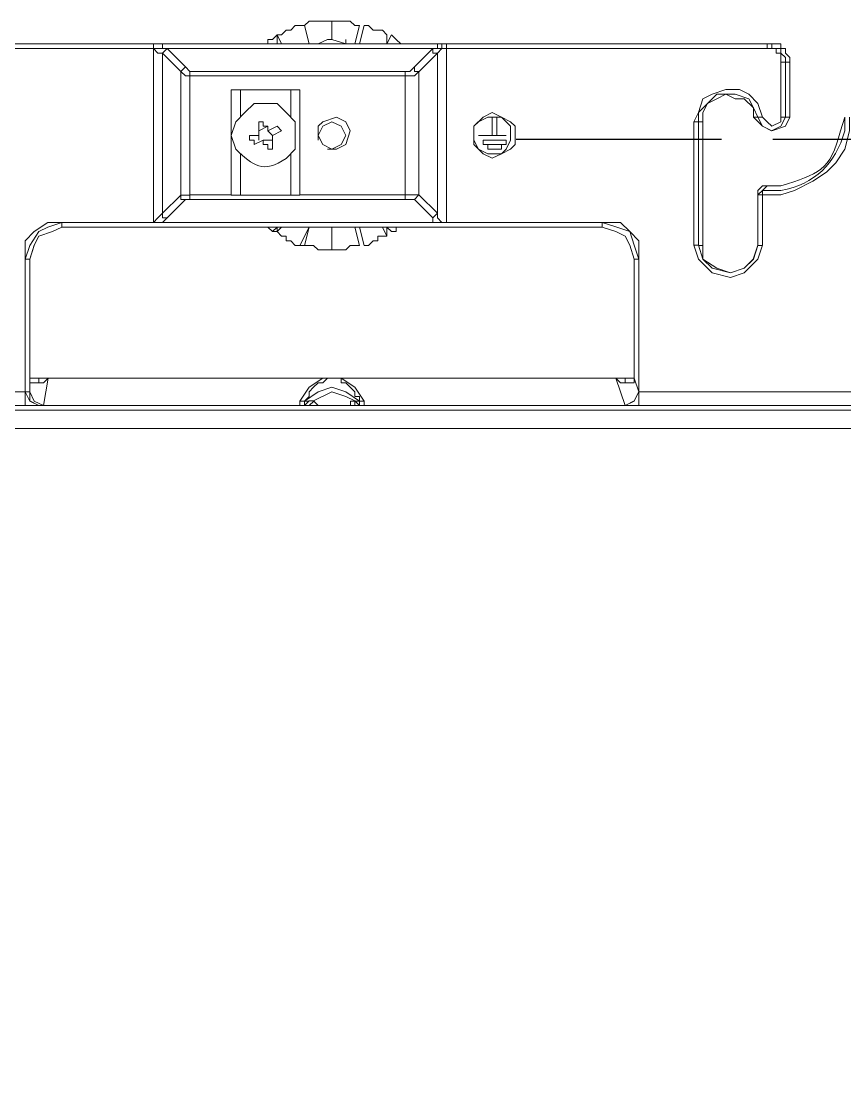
# Model space of a CAD drawing. Header units: millimetres. Extents: x 3165 to 8716, y -1118 to 2802.
# Drawn here: x 3867.5 to 3915.6, y 1659.3 to 1720.8 of the extents above; entities that cross this region are included whole.
import ezdxf

# ---------------------------------------------------------------- set-up
doc = ezdxf.new("R2010")
doc.units = ezdxf.units.MM
doc.linetypes.add('ACAD_ISO02W100', pattern=[15, 12, -3])
doc.linetypes.add('PDF_IMPORT', pattern=[1, 0.8, -0.2])
doc.layers.add('PDF_Geometry', color=7, linetype='Continuous', true_color=0x1f1916)
doc.layers.add('TERRA', color=3, linetype='ACAD_ISO02W100')

msp = doc.modelspace()

# ---------------------------------------------------------------- linework, layer by layer
at = {"layer": 'PDF_Geometry', "color": 0, "lineweight": 15}
for points in [[(3884.311, 1719.492), (3884.044, 1720.564), (3883.507, 1720.564), (3883.241, 1720.296), (3882.972, 1720.296), (3882.704, 1720.027), (3882.437, 1720.027)], [(3884.044, 1720.564), (3884.311, 1719.492), (3884.044, 1720.564), (3884.311, 1720.831), (3885.649, 1720.831), (3885.649, 1719.761), (3885.382, 1719.761), (3884.847, 1719.492)], [(3885.649, 1720.831), (3885.649, 1719.761), (3885.649, 1720.831)], [(3886.988, 1719.492), (3887.255, 1720.564), (3886.988, 1720.564), (3886.72, 1720.831), (3885.649, 1720.831)], [(3887.523, 1720.564), (3887.255, 1719.492), (3887.523, 1720.564), (3887.792, 1720.564), (3888.058, 1720.296), (3888.595, 1720.296), (3888.862, 1720.027), (3888.862, 1719.492)], [(3882.437, 1719.492), (3882.437, 1720.027), (3882.169, 1719.761), (3881.901, 1719.761), (3881.901, 1719.492), (3881.634, 1719.492)], [(3882.437, 1720.027), (3882.704, 1719.492), (3882.437, 1720.027)], [(3889.13, 1720.027), (3888.862, 1719.492), (3889.13, 1720.027)], [(3889.665, 1719.492), (3889.398, 1719.761), (3889.13, 1720.027)], [(3911.08, 1719.494), (3865.838, 1719.494), (3875.209, 1719.494), (3875.209, 1719.226), (3865.838, 1719.226)], [(3875.745, 1719.492), (3891.808, 1719.492)], [(3885.649, 1719.761), (3886.452, 1719.492), (3886.452, 1719.761), (3886.452, 1719.492), (3886.72, 1719.492)], [(3892.074, 1719.494), (3892.343, 1719.494), (3892.074, 1719.494), (3892.343, 1719.494), (3892.074, 1719.494), (3892.343, 1719.494), (3892.074, 1719.494), (3892.343, 1719.494), (3892.074, 1719.494), (3892.343, 1719.494), (3892.074, 1719.494), (3892.343, 1719.494), (3892.074, 1719.494), (3892.343, 1719.494), (3892.074, 1719.494), (3892.343, 1719.494), (3892.074, 1719.494), (3892.343, 1719.494), (3911.082, 1719.494)], [(3892.344, 1719.224), (3892.344, 1719.492), (3892.076, 1719.492), (3892.344, 1719.492), (3892.076, 1719.492), (3892.344, 1719.492)], [(3911.082, 1719.496), (3911.885, 1719.496), (3911.885, 1719.228), (3912.153, 1719.228), (3912.153, 1718.961), (3912.421, 1718.693), (3912.421, 1718.425), (3912.153, 1718.425), (3912.153, 1718.693), (3911.885, 1718.961), (3911.885, 1719.228), (3911.35, 1719.228), (3911.35, 1719.496), (3911.082, 1719.496), (3911.082, 1719.228), (3911.618, 1719.228), (3911.618, 1718.961), (3911.885, 1718.961), (3911.885, 1718.425), (3912.153, 1718.425), (3912.153, 1715.212), (3911.885, 1715.212), (3911.885, 1718.425)], [(3890.469, 1718.156), (3891.541, 1719.226), (3891.808, 1719.226), (3875.745, 1719.226), (3876.013, 1719.226), (3877.085, 1718.156)], [(3876.816, 1717.886), (3875.745, 1718.957), (3876.013, 1719.224)], [(3890.738, 1717.886), (3891.808, 1718.957), (3891.541, 1718.957), (3891.541, 1719.224)], [(3911.082, 1719.228), (3892.343, 1719.228)], [(3879.76, 1710.659), (3877.35, 1710.659), (3877.35, 1717.621), (3877.083, 1717.621), (3876.815, 1717.889), (3877.083, 1717.621), (3877.35, 1717.621), (3877.083, 1717.621), (3876.815, 1717.889), (3877.083, 1717.621), (3877.35, 1717.621), (3877.083, 1717.621), (3876.815, 1717.889), (3877.083, 1717.621), (3877.35, 1717.621), (3877.083, 1717.621), (3876.815, 1717.889), (3877.083, 1717.621), (3877.35, 1717.621), (3877.083, 1717.621), (3876.815, 1717.889), (3877.083, 1717.621), (3877.35, 1717.621), (3877.083, 1717.621), (3876.815, 1717.889), (3877.083, 1717.621), (3877.35, 1717.621), (3877.083, 1717.621), (3876.815, 1717.889), (3877.083, 1717.621), (3877.35, 1717.621), (3889.933, 1717.621), (3889.933, 1717.889), (3890.201, 1717.889), (3890.468, 1718.157), (3890.468, 1717.889), (3890.736, 1717.889)], [(3876.816, 1717.887), (3877.085, 1718.156), (3877.351, 1717.887)], [(3912.421, 1718.424), (3912.421, 1715.211), (3912.153, 1715.211)], [(3876.816, 1717.887), (3877.085, 1717.619), (3877.351, 1717.619)], [(3876.816, 1717.887), (3877.085, 1717.619), (3877.351, 1717.619)], [(3876.816, 1717.887), (3877.085, 1717.619), (3877.351, 1717.619)], [(3877.351, 1710.657), (3876.816, 1710.657), (3876.816, 1717.887)], [(3877.35, 1717.621), (3877.35, 1717.889), (3889.933, 1717.889)], [(3889.933, 1717.621), (3890.468, 1717.621), (3890.736, 1717.889)], [(3889.933, 1717.621), (3890.468, 1717.621), (3890.736, 1717.889)], [(3889.933, 1717.621), (3890.468, 1717.621), (3890.736, 1717.889)], [(3889.933, 1717.621), (3890.468, 1717.621), (3890.736, 1717.889)], [(3889.933, 1717.621), (3890.468, 1717.621), (3890.736, 1717.889)], [(3889.933, 1717.621), (3890.468, 1717.621), (3890.736, 1717.889)], [(3889.933, 1717.621), (3890.468, 1717.621), (3890.736, 1717.889)], [(3889.933, 1717.621), (3890.468, 1717.621), (3890.736, 1717.889)], [(3889.933, 1717.621), (3890.468, 1717.621), (3890.736, 1717.889)], [(3889.933, 1717.621), (3890.468, 1717.621), (3890.736, 1717.889)], [(3889.933, 1717.621), (3890.468, 1717.621), (3890.736, 1717.889)], [(3889.933, 1717.621), (3890.468, 1717.621), (3890.736, 1717.889)], [(3889.933, 1717.621), (3890.468, 1717.621), (3890.736, 1717.889)], [(3889.933, 1717.621), (3890.468, 1717.621), (3890.736, 1717.889)], [(3889.933, 1717.621), (3890.468, 1717.621), (3890.736, 1717.889)], [(3889.933, 1717.621), (3890.468, 1717.621), (3890.736, 1717.889)], [(3889.933, 1717.621), (3890.468, 1717.621), (3890.736, 1717.889), (3890.736, 1710.659)], [(3889.933, 1710.659), (3889.933, 1717.621)], [(3883.241, 1715.21), (3883.241, 1716.816), (3883.776, 1716.816), (3883.776, 1710.657), (3883.241, 1710.657), (3880.295, 1710.657), (3879.76, 1710.657), (3879.76, 1716.816), (3880.295, 1716.816), (3883.241, 1716.816)], [(3880.295, 1716.816), (3880.295, 1715.21)], [(3910.547, 1715.211), (3910.279, 1715.211), (3910.279, 1715.746), (3909.743, 1716.282), (3909.208, 1716.282), (3908.672, 1716.549), (3908.137, 1716.282), (3907.602, 1716.014), (3907.334, 1715.479), (3907.334, 1714.943)], [(3882.972, 1712.8), (3883.507, 1713.335), (3883.507, 1714.138), (3883.507, 1714.941), (3882.972, 1715.478), (3882.437, 1716.013), (3881.098, 1716.013), (3880.563, 1715.478), (3880.028, 1714.941), (3879.76, 1714.138), (3880.028, 1713.335)], [(3885.382, 1713.335), (3885.917, 1713.335), (3886.452, 1713.603), (3886.72, 1714.406), (3886.452, 1714.941), (3885.917, 1715.21), (3885.114, 1714.941), (3884.847, 1714.675), (3884.847, 1713.871)], [(3907.067, 1714.944), (3907.067, 1707.715), (3906.799, 1707.715), (3906.799, 1714.944)], [(3907.067, 1714.943), (3907.334, 1714.943), (3907.334, 1707.714), (3907.067, 1707.714)], [(3910.279, 1715.212), (3910.815, 1714.677), (3911.35, 1714.409), (3912.153, 1714.677), (3912.421, 1715.212)], [(3910.545, 1715.21), (3910.814, 1714.675), (3911.349, 1714.406), (3911.884, 1714.675), (3912.152, 1715.21)], [(3910.815, 1715.212), (3911.082, 1714.944), (3911.35, 1714.677), (3911.885, 1714.944), (3911.885, 1715.212)], [(3910.815, 1710.659), (3911.885, 1710.659), (3912.688, 1710.927), (3913.759, 1711.462), (3914.563, 1711.998), (3915.098, 1712.533), (3915.633, 1713.336), (3915.901, 1714.408), (3915.901, 1715.211)], [(3915.366, 1714.409), (3915.633, 1715.212)], [(3915.631, 1714.406), (3915.631, 1715.21)], [(3881.366, 1714.406), (3881.901, 1714.675)], [(3881.901, 1714.406), (3882.169, 1714.138)], [(3881.366, 1713.871), (3881.366, 1714.138)], [(3882.169, 1713.871), (3881.634, 1713.871)], [(3880.295, 1713.067), (3880.295, 1710.657)], [(3883.241, 1713.067), (3883.241, 1710.657)], [(3877.351, 1710.39), (3877.085, 1710.39), (3876.816, 1710.39), (3876.816, 1710.657), (3875.745, 1709.587), (3875.745, 1709.319), (3876.013, 1709.319)], [(3877.351, 1710.657), (3876.816, 1710.657)], [(3877.351, 1710.657), (3876.816, 1710.657)], [(3877.351, 1710.657), (3876.816, 1710.657)], [(3877.351, 1710.657), (3876.816, 1710.657)], [(3877.351, 1710.657), (3876.816, 1710.657)], [(3877.351, 1710.657), (3876.816, 1710.657)], [(3877.351, 1710.657), (3876.816, 1710.657)], [(3877.351, 1710.657), (3876.816, 1710.657)], [(3877.351, 1710.657), (3876.816, 1710.657)], [(3877.351, 1710.657), (3876.816, 1710.657)], [(3877.351, 1710.657), (3876.816, 1710.657)], [(3877.351, 1710.657), (3876.816, 1710.657)], [(3877.351, 1710.657), (3876.816, 1710.657)], [(3877.351, 1710.657), (3876.816, 1710.657)], [(3877.351, 1710.657), (3876.816, 1710.657)], [(3877.351, 1710.657), (3876.816, 1710.657)], [(3877.351, 1710.657), (3876.816, 1710.657)], [(3877.351, 1710.657), (3876.816, 1710.657)], [(3877.351, 1710.657), (3876.816, 1710.657)], [(3877.351, 1710.657), (3876.816, 1710.657)], [(3889.933, 1710.392), (3877.35, 1710.392), (3877.35, 1710.659)], [(3883.776, 1710.659), (3889.933, 1710.659)], [(3890.738, 1710.657), (3891.808, 1709.587), (3891.541, 1709.319)], [(3906.799, 1707.715), (3907.067, 1706.912), (3907.87, 1706.109), (3908.94, 1705.841), (3909.743, 1706.109), (3910.547, 1706.912), (3910.815, 1707.715), (3910.815, 1710.66)], [(3907.334, 1707.714), (3907.334, 1706.911), (3908.137, 1706.374), (3908.94, 1706.108), (3909.743, 1706.374), (3910.279, 1706.911), (3910.547, 1707.714), (3910.547, 1710.659), (3910.547, 1710.927), (3910.815, 1711.195), (3911.082, 1711.195)], [(3910.814, 1710.927), (3910.545, 1710.659)], [(3910.814, 1707.714), (3910.545, 1707.714), (3910.545, 1710.659), (3910.814, 1710.659)], [(3910.814, 1710.657), (3910.814, 1710.925), (3911.884, 1710.925)], [(3910.815, 1710.928), (3911.082, 1711.196), (3911.885, 1711.196)], [(3877.085, 1710.39), (3876.013, 1709.319), (3875.745, 1709.051), (3891.808, 1709.051), (3891.541, 1709.051), (3891.541, 1709.319), (3890.469, 1710.39)], [(3869.854, 1709.052), (3869.051, 1709.052), (3868.248, 1708.517), (3867.713, 1707.981), (3867.713, 1706.911)], [(3869.854, 1709.052), (3869.051, 1709.052), (3868.248, 1708.517), (3867.713, 1707.981), (3867.713, 1706.911)], [(3869.854, 1709.052), (3869.051, 1709.052), (3868.248, 1708.517), (3867.713, 1707.981), (3867.713, 1706.911)], [(3869.854, 1709.052), (3869.051, 1709.052), (3868.248, 1708.517), (3867.713, 1707.981), (3867.713, 1706.911)], [(3869.854, 1709.052), (3869.051, 1709.052), (3868.248, 1708.517), (3867.713, 1707.981), (3867.713, 1706.911)], [(3869.854, 1709.052), (3869.051, 1709.052), (3868.248, 1708.517), (3867.713, 1707.981), (3867.713, 1706.911)], [(3869.854, 1709.052), (3869.051, 1709.052), (3868.248, 1708.517), (3867.713, 1707.981), (3867.713, 1706.911)], [(3869.854, 1709.052), (3869.051, 1709.052), (3868.248, 1708.517), (3867.713, 1707.981), (3867.713, 1706.911)], [(3869.854, 1709.052), (3869.051, 1709.052), (3868.248, 1708.517), (3867.713, 1707.981), (3867.713, 1706.911)], [(3869.854, 1709.052), (3869.051, 1709.052), (3868.248, 1708.517), (3867.713, 1707.981), (3867.713, 1706.911)], [(3869.854, 1709.052), (3869.051, 1709.052), (3868.248, 1708.517), (3867.713, 1707.981), (3867.713, 1706.911)], [(3869.854, 1709.052), (3869.051, 1709.052), (3868.248, 1708.517), (3867.713, 1707.981), (3867.713, 1706.911)], [(3869.854, 1709.052), (3869.051, 1709.052), (3868.248, 1708.517), (3867.713, 1707.981), (3867.713, 1706.911)], [(3869.854, 1709.052), (3869.051, 1709.052), (3868.248, 1708.517), (3867.713, 1707.981), (3867.713, 1706.911)], [(3869.854, 1709.052), (3869.051, 1709.052), (3868.248, 1708.517), (3867.713, 1707.981), (3867.713, 1706.911)], [(3869.854, 1709.052), (3869.051, 1709.052), (3868.248, 1708.517), (3867.713, 1707.981), (3867.713, 1706.911)], [(3869.854, 1709.052), (3869.051, 1709.052), (3868.248, 1708.517), (3867.713, 1707.981), (3867.713, 1706.911)], [(3869.854, 1709.052), (3869.051, 1708.784), (3868.516, 1708.517), (3867.98, 1707.714), (3867.713, 1706.911)], [(3869.854, 1709.052), (3869.051, 1708.784), (3868.516, 1708.517), (3867.98, 1707.714), (3867.713, 1706.911)], [(3869.854, 1709.052), (3869.051, 1708.784), (3868.516, 1708.517), (3867.98, 1707.714), (3867.713, 1706.911)], [(3869.854, 1709.052), (3869.051, 1708.784), (3868.516, 1708.517), (3867.98, 1707.714), (3867.713, 1706.911)], [(3869.854, 1709.052), (3869.051, 1708.784), (3868.516, 1708.517), (3867.98, 1707.714), (3867.713, 1706.911)], [(3869.854, 1709.052), (3869.051, 1708.784), (3868.516, 1708.517), (3867.98, 1707.714), (3867.713, 1706.911)], [(3869.854, 1709.052), (3869.051, 1708.784), (3868.516, 1708.517), (3867.98, 1707.714), (3867.713, 1706.911)], [(3869.854, 1709.052), (3869.051, 1708.784), (3868.516, 1708.517), (3867.98, 1707.714), (3867.713, 1706.911)], [(3869.854, 1709.052), (3869.051, 1708.784), (3868.516, 1708.517), (3867.98, 1707.714), (3867.713, 1706.911)], [(3869.854, 1709.052), (3869.051, 1708.784), (3868.516, 1708.517), (3867.98, 1707.714), (3867.713, 1706.911)], [(3869.854, 1709.052), (3869.051, 1708.784), (3868.516, 1708.517), (3867.98, 1707.714), (3867.713, 1706.911)], [(3869.854, 1709.052), (3869.051, 1708.784), (3868.516, 1708.517), (3867.98, 1707.714), (3867.713, 1706.911)], [(3869.854, 1709.052), (3869.051, 1708.784), (3868.516, 1708.517), (3867.98, 1707.714), (3867.713, 1706.911)], [(3869.854, 1709.052), (3869.051, 1708.784), (3868.516, 1708.517), (3867.98, 1707.714), (3867.713, 1706.911)], [(3869.854, 1709.052), (3869.051, 1708.784), (3868.516, 1708.517), (3867.98, 1707.714), (3867.713, 1706.911)], [(3869.854, 1709.052), (3869.051, 1708.784), (3868.516, 1708.517), (3867.98, 1707.714), (3867.713, 1706.911)], [(3869.854, 1709.052), (3869.051, 1708.784), (3868.516, 1708.517), (3867.98, 1707.714), (3867.713, 1706.911)], [(3869.854, 1709.052), (3869.051, 1708.784), (3868.516, 1708.517), (3867.98, 1707.714), (3867.713, 1706.911)], [(3869.854, 1709.052), (3869.051, 1708.784), (3868.516, 1708.517), (3867.98, 1707.714), (3867.713, 1706.911)], [(3869.854, 1709.052), (3869.051, 1708.784), (3868.516, 1708.517), (3867.98, 1707.714), (3867.713, 1706.911)], [(3869.854, 1709.052), (3869.051, 1708.784), (3868.516, 1708.517), (3867.98, 1707.714), (3867.713, 1706.911)], [(3869.856, 1708.784), (3869.321, 1708.517), (3868.518, 1708.249), (3868.249, 1707.714), (3867.981, 1706.911), (3867.714, 1706.911)], [(3869.856, 1708.785), (3869.321, 1708.519), (3868.518, 1708.25), (3868.249, 1707.715), (3867.981, 1706.912)], [(3869.856, 1708.785), (3869.321, 1708.519), (3868.518, 1708.25), (3868.249, 1707.715), (3867.981, 1706.912)], [(3869.856, 1708.785), (3869.321, 1708.519), (3868.518, 1708.25), (3868.249, 1707.715), (3867.981, 1706.912)], [(3869.856, 1708.785), (3869.321, 1708.519), (3868.518, 1708.25), (3868.249, 1707.715), (3867.981, 1706.912)], [(3869.856, 1708.785), (3869.321, 1708.519), (3868.518, 1708.25), (3868.249, 1707.715), (3867.981, 1706.912)], [(3869.856, 1708.785), (3869.321, 1708.519), (3868.518, 1708.25), (3868.249, 1707.715), (3867.981, 1706.912)], [(3869.856, 1708.785), (3869.321, 1708.519), (3868.518, 1708.25), (3868.249, 1707.715), (3867.981, 1706.912)], [(3869.856, 1708.785), (3869.321, 1708.519), (3868.518, 1708.25), (3868.249, 1707.715), (3867.981, 1706.912)], [(3869.856, 1708.785), (3869.321, 1708.519), (3868.518, 1708.25), (3868.249, 1707.715), (3867.981, 1706.912)], [(3869.856, 1708.785), (3869.321, 1708.519), (3868.518, 1708.25), (3868.249, 1707.715), (3867.981, 1706.912)], [(3869.856, 1708.785), (3869.321, 1708.519), (3868.518, 1708.25), (3868.249, 1707.715), (3867.981, 1706.912)], [(3869.856, 1708.784), (3869.321, 1708.517), (3868.518, 1708.249), (3868.249, 1707.714), (3867.981, 1706.911)], [(3869.854, 1709.054), (3869.854, 1708.785)], [(3869.854, 1709.052), (3875.209, 1709.052)], [(3875.209, 1709.052), (3869.854, 1709.052)], [(3869.854, 1708.784), (3901.443, 1708.784)], [(3891.808, 1709.051), (3875.745, 1709.051)], [(3882.169, 1708.516), (3882.437, 1708.516), (3882.437, 1708.783), (3882.169, 1708.516), (3881.901, 1708.783), (3881.634, 1708.783)], [(3883.776, 1707.713), (3884.044, 1707.713), (3884.311, 1708.783), (3883.776, 1707.713), (3883.507, 1707.713), (3883.241, 1707.98), (3882.972, 1707.98), (3882.972, 1708.248), (3882.704, 1708.248), (3882.437, 1708.516), (3882.704, 1708.783)], [(3884.311, 1708.783), (3884.044, 1707.713), (3884.579, 1707.713), (3884.847, 1707.445), (3885.649, 1707.445)], [(3885.649, 1708.783), (3885.114, 1708.783), (3884.847, 1708.783), (3884.579, 1708.783)], [(3887.255, 1707.713), (3886.988, 1708.783), (3887.255, 1707.713), (3886.72, 1707.713), (3886.452, 1707.445), (3885.649, 1707.445), (3885.649, 1708.783), (3886.452, 1708.783)], [(3885.649, 1707.445), (3885.649, 1708.783), (3885.649, 1707.445)], [(3887.255, 1708.783), (3887.523, 1707.713), (3887.792, 1707.713), (3888.058, 1707.98), (3888.327, 1707.98), (3888.327, 1708.248), (3888.862, 1708.248)], [(3888.595, 1708.783), (3888.862, 1708.248), (3888.862, 1708.516), (3888.862, 1708.783), (3889.13, 1708.516), (3889.398, 1708.516), (3889.398, 1708.783), (3889.665, 1708.783)], [(3892.074, 1709.052), (3892.343, 1709.052)], [(3892.074, 1709.052), (3892.343, 1709.052)], [(3892.074, 1709.052), (3892.343, 1709.052)], [(3892.074, 1709.052), (3892.343, 1709.052)], [(3892.074, 1709.052), (3892.343, 1709.052)], [(3892.074, 1709.052), (3892.343, 1709.052)], [(3892.074, 1709.052), (3892.343, 1709.052)], [(3892.074, 1709.052), (3892.343, 1709.052)], [(3892.074, 1709.052), (3892.343, 1709.052)], [(3892.074, 1709.052), (3892.343, 1709.052)], [(3892.074, 1709.052), (3892.343, 1709.052)], [(3892.074, 1709.052), (3892.343, 1709.052)], [(3892.074, 1709.052), (3892.343, 1709.052)], [(3892.074, 1709.052), (3892.343, 1709.052)], [(3892.074, 1709.052), (3892.343, 1709.052)], [(3892.074, 1709.052), (3892.343, 1709.052)], [(3892.074, 1709.052), (3892.343, 1709.052)], [(3892.076, 1709.051), (3892.344, 1709.051)], [(3892.076, 1709.051), (3892.344, 1709.051)], [(3892.076, 1709.051), (3892.344, 1709.051)], [(3892.076, 1709.051), (3892.344, 1709.051)], [(3892.076, 1709.051), (3892.344, 1709.051)], [(3892.076, 1709.051), (3892.344, 1709.051)], [(3892.076, 1709.051), (3892.344, 1709.051)], [(3892.076, 1709.051), (3892.344, 1709.051)], [(3892.076, 1709.051), (3892.344, 1709.051)], [(3892.076, 1709.051), (3892.344, 1709.051)], [(3892.076, 1709.051), (3892.344, 1709.051)], [(3892.076, 1709.051), (3892.344, 1709.051)], [(3892.076, 1709.051), (3892.344, 1709.051)], [(3892.076, 1709.051), (3892.344, 1709.051)], [(3892.076, 1709.051), (3892.344, 1709.051)], [(3892.076, 1709.051), (3892.344, 1709.051)], [(3892.076, 1709.051), (3892.344, 1709.051)], [(3892.076, 1709.051), (3892.344, 1709.051)], [(3901.443, 1709.052), (3892.341, 1709.052)], [(3892.343, 1709.055), (3901.445, 1709.055)], [(3901.443, 1708.785), (3901.443, 1709.054)], [(3903.586, 1706.913), (3903.586, 1707.983), (3903.051, 1708.52), (3902.516, 1709.055), (3901.445, 1709.055)], [(3903.586, 1706.913), (3903.586, 1707.983), (3903.051, 1708.52), (3902.516, 1709.055), (3901.445, 1709.055)], [(3903.586, 1706.913), (3903.586, 1707.983), (3903.051, 1708.52), (3902.516, 1709.055), (3901.445, 1709.055)], [(3903.586, 1706.913), (3903.586, 1707.983), (3903.051, 1708.52), (3902.516, 1709.055), (3901.445, 1709.055)], [(3903.586, 1706.913), (3903.586, 1707.983), (3903.051, 1708.52), (3902.516, 1709.055), (3901.445, 1709.055)], [(3903.586, 1706.913), (3903.586, 1707.983), (3903.051, 1708.52), (3902.516, 1709.055), (3901.445, 1709.055)], [(3903.586, 1706.913), (3903.586, 1707.983), (3903.051, 1708.52), (3902.516, 1709.055), (3901.445, 1709.055)], [(3903.586, 1706.913), (3903.586, 1707.983), (3903.051, 1708.52), (3902.516, 1709.055), (3901.445, 1709.055)], [(3903.586, 1706.913), (3903.586, 1707.983), (3903.051, 1708.52), (3902.516, 1709.055), (3901.445, 1709.055)], [(3903.586, 1706.913), (3903.586, 1707.983), (3903.051, 1708.52), (3902.516, 1709.055), (3901.445, 1709.055)], [(3903.586, 1706.913), (3903.586, 1707.983), (3903.051, 1708.52), (3902.516, 1709.055), (3901.445, 1709.055)], [(3903.586, 1706.913), (3903.586, 1707.983), (3903.051, 1708.52), (3902.516, 1709.055), (3901.445, 1709.055)], [(3903.586, 1706.913), (3903.586, 1707.983), (3903.051, 1708.52), (3902.516, 1709.055), (3901.445, 1709.055)], [(3903.586, 1706.913), (3903.586, 1707.983), (3903.051, 1708.52), (3902.516, 1709.055), (3901.445, 1709.055)], [(3903.586, 1706.913), (3903.586, 1707.983), (3903.051, 1708.52), (3902.516, 1709.055), (3901.445, 1709.055)], [(3903.586, 1706.913), (3903.586, 1707.983), (3903.051, 1708.52), (3902.516, 1709.055), (3901.445, 1709.055)], [(3903.586, 1706.913), (3903.586, 1707.983), (3903.051, 1708.52), (3902.516, 1709.055), (3901.445, 1709.055)], [(3903.586, 1706.913), (3903.318, 1707.717), (3903.051, 1708.52), (3902.248, 1708.787), (3901.445, 1709.055)], [(3903.586, 1706.913), (3903.318, 1707.717), (3903.051, 1708.52), (3902.248, 1708.787), (3901.445, 1709.055)], [(3903.586, 1706.913), (3903.318, 1707.717), (3903.051, 1708.52), (3902.248, 1708.787), (3901.445, 1709.055)], [(3903.586, 1706.913), (3903.318, 1707.717), (3903.051, 1708.52), (3902.248, 1708.787), (3901.445, 1709.055)], [(3903.586, 1706.913), (3903.318, 1707.717), (3903.051, 1708.52), (3902.248, 1708.787), (3901.445, 1709.055)], [(3903.586, 1706.913), (3903.318, 1707.717), (3903.051, 1708.52), (3902.248, 1708.787), (3901.445, 1709.055)], [(3903.586, 1706.913), (3903.318, 1707.717), (3903.051, 1708.52), (3902.248, 1708.787), (3901.445, 1709.055)], [(3903.586, 1706.913), (3903.318, 1707.717), (3903.051, 1708.52), (3902.248, 1708.787), (3901.445, 1709.055)], [(3903.586, 1706.913), (3903.318, 1707.717), (3903.051, 1708.52), (3902.248, 1708.787), (3901.445, 1709.055)], [(3903.586, 1706.913), (3903.318, 1707.717), (3903.051, 1708.52), (3902.248, 1708.787), (3901.445, 1709.055)], [(3903.586, 1706.913), (3903.318, 1707.717), (3903.051, 1708.52), (3902.248, 1708.787), (3901.445, 1709.055)], [(3903.586, 1706.913), (3903.318, 1707.717), (3903.051, 1708.52), (3902.248, 1708.787), (3901.445, 1709.055)], [(3903.586, 1706.913), (3903.318, 1707.717), (3903.051, 1708.52), (3902.248, 1708.787), (3901.445, 1709.055)], [(3903.586, 1706.913), (3903.318, 1707.717), (3903.051, 1708.52), (3902.248, 1708.787), (3901.445, 1709.055)], [(3903.586, 1706.913), (3903.318, 1707.717), (3903.051, 1708.52), (3902.248, 1708.787), (3901.445, 1709.055)], [(3903.586, 1706.913), (3903.318, 1707.717), (3903.051, 1708.52), (3902.248, 1708.787), (3901.445, 1709.055)], [(3903.586, 1706.913), (3903.318, 1707.717), (3903.051, 1708.52), (3902.248, 1708.787), (3901.445, 1709.055)], [(3903.586, 1706.913), (3903.318, 1707.717), (3903.051, 1708.52), (3902.248, 1708.787), (3901.445, 1709.055)], [(3903.586, 1706.913), (3903.318, 1707.717), (3903.051, 1708.52), (3902.248, 1708.787), (3901.445, 1709.055)], [(3903.586, 1706.913), (3903.318, 1707.717), (3903.051, 1708.52), (3902.248, 1708.787), (3901.445, 1709.055)], [(3903.586, 1706.913), (3903.318, 1707.717), (3903.051, 1708.52), (3902.248, 1708.787), (3901.445, 1709.055)], [(3903.318, 1706.912), (3903.051, 1707.715), (3902.783, 1708.25), (3902.248, 1708.519), (3901.445, 1708.785)], [(3903.318, 1706.912), (3903.051, 1707.715), (3902.783, 1708.25), (3902.248, 1708.519), (3901.445, 1708.785)], [(3903.318, 1706.912), (3903.051, 1707.715), (3902.783, 1708.25), (3902.248, 1708.519), (3901.445, 1708.785)], [(3903.318, 1706.912), (3903.051, 1707.715), (3902.783, 1708.25), (3902.248, 1708.519), (3901.445, 1708.785)], [(3903.318, 1706.912), (3903.051, 1707.715), (3902.783, 1708.25), (3902.248, 1708.519), (3901.445, 1708.785)], [(3903.318, 1706.912), (3903.051, 1707.715), (3902.783, 1708.25), (3902.248, 1708.519), (3901.445, 1708.785)], [(3903.318, 1706.912), (3903.051, 1707.715), (3902.783, 1708.25), (3902.248, 1708.519), (3901.445, 1708.785)], [(3903.318, 1706.912), (3903.051, 1707.715), (3902.783, 1708.25), (3902.248, 1708.519), (3901.445, 1708.785)], [(3903.318, 1706.912), (3903.051, 1707.715), (3902.783, 1708.25), (3902.248, 1708.519), (3901.445, 1708.785)], [(3903.318, 1706.912), (3903.051, 1707.715), (3902.783, 1708.25), (3902.248, 1708.519), (3901.445, 1708.785)], [(3903.318, 1706.912), (3903.051, 1707.715), (3902.783, 1708.25), (3902.248, 1708.519), (3901.445, 1708.785)], [(3903.318, 1706.912), (3903.051, 1707.715), (3902.783, 1708.25), (3902.248, 1708.519), (3901.445, 1708.785)], [(3903.318, 1706.912), (3903.051, 1707.715), (3902.783, 1708.25), (3902.248, 1708.519), (3901.445, 1708.785)], [(3903.318, 1706.912), (3903.051, 1707.715), (3902.783, 1708.25), (3902.248, 1708.519), (3901.445, 1708.785)], [(3903.318, 1706.912), (3903.051, 1707.715), (3902.783, 1708.25), (3902.248, 1708.519), (3901.445, 1708.785)], [(3903.318, 1706.912), (3903.051, 1707.715), (3902.783, 1708.25), (3902.248, 1708.519), (3901.445, 1708.785)], [(3903.318, 1706.912), (3903.051, 1707.715), (3902.783, 1708.25), (3902.248, 1708.519), (3901.445, 1708.785)], [(3907.066, 1707.715), (3907.333, 1706.912), (3907.869, 1706.376), (3908.939, 1706.109), (3909.742, 1706.376), (3910.277, 1706.912), (3910.545, 1707.715)], [(3867.713, 1706.911), (3867.713, 1699.146), (3867.713, 1706.911)], [(3867.981, 1706.912), (3867.981, 1700.485), (3867.981, 1699.95)], [(3903.318, 1699.949), (3903.318, 1699.681), (3902.783, 1699.681), (3902.516, 1699.681), (3902.248, 1699.949), (3902.516, 1699.681), (3902.783, 1699.681), (3902.516, 1699.681), (3902.248, 1699.949), (3902.516, 1699.681), (3902.783, 1699.681), (3902.516, 1699.681), (3902.248, 1699.949), (3902.516, 1699.681), (3902.783, 1699.681), (3902.516, 1699.681), (3902.248, 1699.949), (3902.516, 1699.681), (3902.783, 1699.681), (3902.516, 1699.681), (3902.248, 1699.949), (3902.516, 1699.681), (3902.783, 1699.681), (3902.516, 1699.681), (3902.248, 1699.949), (3902.516, 1699.681), (3902.783, 1699.681), (3902.516, 1699.681), (3902.248, 1699.949), (3902.516, 1699.681), (3902.783, 1699.681), (3902.516, 1699.681), (3902.248, 1699.949), (3902.516, 1699.681), (3902.783, 1699.681), (3902.516, 1699.681), (3902.248, 1699.949), (3902.516, 1699.681), (3902.783, 1699.681), (3902.516, 1699.681), (3902.248, 1699.949), (3902.516, 1699.681), (3902.783, 1699.681), (3902.516, 1699.681), (3902.248, 1699.949), (3902.783, 1698.342), (3903.318, 1698.609), (3903.586, 1699.146), (3903.586, 1706.911)], [(3903.318, 1706.912), (3903.318, 1700.485), (3903.318, 1699.95), (3903.318, 1700.485), (3903.318, 1699.95), (3903.318, 1700.485), (3903.318, 1699.95), (3903.318, 1700.485), (3903.318, 1699.95), (3903.318, 1700.485), (3903.318, 1699.95), (3903.318, 1700.485), (3903.318, 1699.95), (3903.318, 1700.485), (3903.318, 1699.95), (3903.318, 1700.485), (3903.318, 1699.95), (3903.318, 1700.485), (3903.318, 1699.95), (3903.318, 1700.485), (3903.318, 1699.95), (3903.318, 1700.485), (3903.318, 1699.95), (3903.051, 1699.95), (3903.318, 1699.95), (3903.586, 1699.147)], [(3903.586, 1706.912), (3903.318, 1706.912)], [(3903.585, 1699.147), (3903.585, 1706.912)], [(3867.981, 1700.485), (3867.981, 1699.95)], [(3867.981, 1700.485), (3867.981, 1699.95)], [(3867.981, 1700.485), (3867.981, 1699.95)], [(3867.981, 1700.485), (3867.981, 1699.95)], [(3867.981, 1700.485), (3867.981, 1699.95)], [(3867.981, 1700.485), (3867.981, 1699.95)], [(3867.981, 1700.485), (3867.981, 1699.95)], [(3867.981, 1700.485), (3867.981, 1699.95)], [(3867.981, 1700.485), (3867.981, 1699.95)], [(3867.981, 1700.485), (3867.981, 1699.95)], [(3867.981, 1700.485), (3867.981, 1699.95)], [(3867.981, 1700.485), (3867.981, 1699.95)], [(3867.981, 1700.485), (3867.981, 1699.95)], [(3867.981, 1700.485), (3867.981, 1699.95)], [(3867.981, 1700.485), (3867.981, 1699.95)], [(3867.981, 1700.485), (3867.981, 1699.95)], [(3867.981, 1700.485), (3867.981, 1699.95)], [(3867.981, 1700.485), (3867.981, 1699.95)], [(3867.981, 1700.485), (3867.981, 1699.95)], [(3867.981, 1700.485), (3867.981, 1699.95)], [(3868.249, 1699.95), (3867.981, 1699.95)], [(3868.249, 1699.95), (3867.981, 1699.95)], [(3867.981, 1699.147), (3867.981, 1699.95)], [(3867.981, 1699.146), (3868.249, 1698.609), (3868.784, 1698.342), (3869.053, 1699.949), (3868.784, 1699.681), (3868.518, 1699.681), (3868.784, 1699.681), (3869.053, 1699.949), (3868.784, 1699.681), (3868.518, 1699.681), (3868.784, 1699.681), (3869.053, 1699.949), (3868.784, 1699.681), (3868.518, 1699.681), (3868.784, 1699.681), (3869.053, 1699.949), (3868.784, 1699.681), (3868.518, 1699.681), (3868.784, 1699.681), (3869.053, 1699.949), (3868.784, 1699.681), (3868.518, 1699.681), (3868.784, 1699.681), (3869.053, 1699.949), (3868.784, 1699.681), (3868.518, 1699.681), (3868.784, 1699.681), (3869.053, 1699.949), (3868.784, 1699.681), (3868.518, 1699.681), (3868.784, 1699.681), (3869.053, 1699.949), (3868.784, 1699.681), (3868.518, 1699.681), (3868.784, 1699.681), (3869.053, 1699.949), (3868.784, 1699.681), (3868.518, 1699.681), (3868.784, 1699.681), (3869.053, 1699.949), (3868.784, 1699.681), (3868.518, 1699.681), (3868.784, 1699.681), (3869.053, 1699.949), (3885.115, 1699.949)], [(3869.053, 1699.949), (3868.784, 1699.681), (3868.518, 1699.681), (3867.981, 1699.681), (3867.981, 1699.949)], [(3869.053, 1699.95), (3868.249, 1699.95)], [(3869.053, 1699.95), (3868.249, 1699.95)], [(3869.053, 1699.95), (3868.249, 1699.95)], [(3869.053, 1699.95), (3868.249, 1699.95)], [(3869.053, 1699.95), (3868.249, 1699.95)], [(3869.053, 1699.95), (3868.249, 1699.95)], [(3869.053, 1699.95), (3868.249, 1699.95)], [(3869.053, 1699.95), (3868.249, 1699.95)], [(3869.053, 1699.95), (3868.249, 1699.95)], [(3869.053, 1699.95), (3868.249, 1699.95)], [(3869.053, 1699.95), (3868.249, 1699.95)], [(3869.053, 1699.95), (3868.249, 1699.95)], [(3869.053, 1699.95), (3868.249, 1699.95)], [(3869.053, 1699.95), (3868.249, 1699.95)], [(3869.053, 1699.95), (3868.249, 1699.95)], [(3869.053, 1699.95), (3868.249, 1699.95)], [(3869.053, 1699.95), (3868.249, 1699.95)], [(3868.518, 1699.681), (3868.518, 1699.949), (3868.249, 1699.949), (3903.051, 1699.949), (3902.783, 1699.949), (3902.783, 1699.681)], [(3885.114, 1699.949), (3869.051, 1699.949)], [(3885.115, 1699.95), (3886.187, 1699.95)], [(3902.248, 1699.949), (3886.185, 1699.949)], [(3887.525, 1698.609), (3886.99, 1699.413), (3886.187, 1699.949)], [(3887.525, 1698.609), (3886.99, 1699.413), (3886.187, 1699.949)], [(3887.525, 1698.609), (3886.99, 1699.413), (3886.187, 1699.949)], [(3887.525, 1698.609), (3886.99, 1699.413), (3886.187, 1699.949)], [(3887.525, 1698.609), (3886.99, 1699.413), (3886.187, 1699.949)], [(3887.525, 1698.609), (3886.99, 1699.413), (3886.187, 1699.949)], [(3887.525, 1698.609), (3886.99, 1699.413), (3886.187, 1699.949)], [(3887.525, 1698.609), (3886.99, 1699.413), (3886.187, 1699.949)], [(3887.525, 1698.609), (3886.99, 1699.413), (3886.187, 1699.949)], [(3887.525, 1698.609), (3886.99, 1699.413), (3886.187, 1699.949)], [(3887.525, 1698.609), (3886.99, 1699.413), (3886.187, 1699.949)], [(3887.525, 1698.609), (3886.99, 1699.413), (3886.187, 1699.949)], [(3887.525, 1698.609), (3886.99, 1699.413), (3886.187, 1699.949)], [(3887.525, 1698.609), (3886.99, 1699.413), (3886.187, 1699.949)], [(3886.187, 1699.949), (3902.249, 1699.949)], [(3903.051, 1699.95), (3902.248, 1699.95)], [(3903.051, 1699.95), (3902.248, 1699.95)], [(3903.051, 1699.95), (3902.248, 1699.95)], [(3903.051, 1699.95), (3902.248, 1699.95)], [(3903.051, 1699.95), (3902.248, 1699.95)], [(3903.051, 1699.95), (3902.248, 1699.95)], [(3903.051, 1699.95), (3902.248, 1699.95)], [(3903.051, 1699.95), (3902.248, 1699.95)], [(3903.051, 1699.95), (3902.248, 1699.95)], [(3903.051, 1699.95), (3902.248, 1699.95)], [(3903.051, 1699.95), (3902.248, 1699.95)], [(3903.051, 1699.95), (3902.248, 1699.95)], [(3903.051, 1699.95), (3902.248, 1699.95)], [(3903.051, 1699.95), (3902.248, 1699.95)], [(3903.051, 1699.95), (3902.248, 1699.95)], [(3903.051, 1699.95), (3902.248, 1699.95)], [(3903.051, 1699.95), (3902.248, 1699.95)], [(3845.229, 1698.34), (3845.229, 1699.143), (3867.717, 1699.143), (3867.717, 1698.34)], [(3867.714, 1699.148), (3867.981, 1699.148), (3867.981, 1698.612), (3868.518, 1698.345)], [(3867.714, 1699.146), (3867.981, 1698.609), (3868.518, 1698.342), (3868.784, 1698.342), (3868.518, 1698.342), (3868.784, 1698.342), (3868.518, 1698.342), (3868.784, 1698.342), (3868.518, 1698.342), (3868.784, 1698.342), (3868.518, 1698.342), (3868.784, 1698.342), (3868.518, 1698.342), (3868.784, 1698.342), (3868.518, 1698.342), (3868.784, 1698.342), (3868.518, 1698.342), (3868.784, 1698.342), (3868.518, 1698.342), (3868.784, 1698.342), (3868.518, 1698.342), (3868.784, 1698.342), (3868.518, 1698.342), (3868.784, 1698.342), (3883.777, 1698.342), (3884.045, 1698.342)], [(3886.988, 1698.609), (3887.255, 1698.609), (3886.452, 1699.146), (3885.649, 1699.413), (3884.847, 1699.146), (3884.044, 1698.609), (3884.311, 1698.609)], [(3886.988, 1698.611), (3886.452, 1698.879), (3885.649, 1699.147), (3884.579, 1698.611)], [(3887.257, 1698.609), (3887.257, 1698.342), (3887.525, 1698.342), (3902.784, 1698.342), (3903.319, 1698.609), (3903.587, 1699.146)], [(3902.783, 1698.345), (3903.318, 1698.612), (3903.586, 1699.148)], [(3903.586, 1698.342), (3903.586, 1699.146), (3926.074, 1699.146), (3926.074, 1698.342)], [(3884.581, 1698.342), (3884.313, 1698.342), (3884.046, 1698.342), (3868.519, 1698.342), (3867.716, 1698.342), (3868.519, 1698.342), (3867.716, 1698.342), (3868.519, 1698.342), (3867.716, 1698.342), (3868.519, 1698.342), (3867.716, 1698.342), (3868.519, 1698.342), (3867.716, 1698.342), (3868.519, 1698.342), (3867.716, 1698.342), (3868.519, 1698.342), (3867.716, 1698.342), (3868.519, 1698.342), (3867.716, 1698.342), (3868.519, 1698.342), (3867.716, 1698.342), (3868.519, 1698.342), (3867.716, 1698.342), (3868.519, 1698.342), (3867.716, 1698.342), (3845.227, 1698.342)], [(3883.777, 1698.609), (3883.777, 1698.342), (3884.045, 1698.342), (3884.045, 1698.609)], [(3884.044, 1698.345), (3884.311, 1698.612), (3884.579, 1698.612)], [(3884.313, 1698.341), (3884.581, 1698.608), (3884.85, 1698.341)], [(3886.188, 1698.341), (3886.723, 1698.341), (3886.723, 1698.608), (3886.991, 1698.608), (3886.991, 1698.341)], [(3886.991, 1698.342), (3886.723, 1698.342)], [(3886.988, 1698.612), (3887.255, 1698.345), (3887.523, 1698.345)], [(3926.074, 1698.342), (3903.586, 1698.342), (3902.783, 1698.342), (3903.586, 1698.342), (3902.783, 1698.342), (3903.586, 1698.342), (3902.783, 1698.342), (3903.586, 1698.342), (3902.783, 1698.342), (3903.586, 1698.342), (3902.783, 1698.342), (3903.586, 1698.342), (3902.783, 1698.342), (3903.586, 1698.342), (3902.783, 1698.342), (3903.586, 1698.342), (3902.783, 1698.342), (3903.586, 1698.342), (3902.783, 1698.342), (3903.586, 1698.342), (3902.783, 1698.342), (3903.586, 1698.342), (3902.783, 1698.342), (3887.523, 1698.342), (3886.988, 1698.342)], [(3887.525, 1698.609), (3887.525, 1698.342)], [(3834.783, 1698.072), (3936.511, 1698.072), (3936.511, 1697)], [(3937.853, 1613.468), (3937.853, 1695.665), (3937.853, 1696.2), (3937.586, 1696.468), (3937.318, 1696.736), (3937.051, 1696.736), (3937.051, 1697.003), (3936.515, 1697.003), (3834.787, 1697.003), (3834.251, 1697.003), (3833.716, 1696.468), (3833.716, 1696.2), (3833.448, 1696.2), (3833.448, 1695.665), (3833.448, 1686.026), (3833.448, 1685.758)]]:
    msp.add_lwpolyline(points, dxfattribs=at)
for points in [[(3875.21, 1719.224), (3875.21, 1719.492), (3875.745, 1719.492), (3875.745, 1719.224), (3875.21, 1719.224), (3875.478, 1718.957), (3875.745, 1718.957), (3875.478, 1718.957), (3875.21, 1719.224), (3875.478, 1718.957), (3875.745, 1718.957), (3875.478, 1718.957), (3875.21, 1719.224), (3875.478, 1718.957), (3875.745, 1718.957), (3875.478, 1718.957), (3875.21, 1719.224), (3875.478, 1718.957), (3875.745, 1718.957), (3875.478, 1718.957), (3875.21, 1719.224), (3875.478, 1718.957), (3875.745, 1718.957), (3875.478, 1718.957), (3875.21, 1719.224), (3875.478, 1718.957), (3875.745, 1718.957), (3875.478, 1718.957), (3875.21, 1719.224), (3875.478, 1718.957), (3875.745, 1718.957), (3875.478, 1718.957), (3875.21, 1719.224), (3875.478, 1718.957), (3875.745, 1718.957), (3875.478, 1718.957), (3875.21, 1719.224), (3875.478, 1718.957), (3875.745, 1718.957), (3875.478, 1718.957), (3875.21, 1719.224), (3875.478, 1718.957), (3875.745, 1718.957), (3875.478, 1718.957), (3875.21, 1719.224), (3875.478, 1718.957), (3875.745, 1718.957), (3875.745, 1709.587), (3875.478, 1709.319), (3875.21, 1709.051), (3875.745, 1709.051), (3875.21, 1709.051), (3875.478, 1709.319), (3875.745, 1709.587), (3875.478, 1709.319), (3875.21, 1709.051), (3875.478, 1709.319), (3875.745, 1709.587), (3875.478, 1709.319), (3875.21, 1709.051), (3875.478, 1709.319), (3875.745, 1709.587), (3875.478, 1709.319), (3875.21, 1709.051), (3875.478, 1709.319), (3875.745, 1709.587), (3875.478, 1709.319), (3875.21, 1709.051), (3875.478, 1709.319), (3875.745, 1709.587), (3875.478, 1709.319), (3875.21, 1709.051), (3875.478, 1709.319), (3875.745, 1709.587), (3875.478, 1709.319), (3875.21, 1709.051), (3875.478, 1709.319), (3875.745, 1709.587), (3875.478, 1709.319), (3875.21, 1709.051), (3875.478, 1709.319), (3875.745, 1709.587), (3875.478, 1709.319), (3875.21, 1709.051), (3875.478, 1709.319), (3875.745, 1709.587), (3875.478, 1709.319), (3875.21, 1709.051), (3875.478, 1709.319), (3875.745, 1709.587), (3875.478, 1709.319), (3875.21, 1709.051)], [(3892.344, 1709.051), (3892.076, 1709.051), (3891.808, 1709.051), (3892.076, 1709.051), (3891.808, 1709.319), (3891.808, 1709.587), (3891.808, 1709.319), (3892.076, 1709.051), (3891.808, 1709.319), (3891.808, 1709.587), (3891.808, 1709.319), (3892.076, 1709.051), (3891.808, 1709.319), (3891.808, 1709.587), (3891.808, 1709.319), (3892.076, 1709.051), (3891.808, 1709.319), (3891.808, 1709.587), (3891.808, 1709.319), (3892.076, 1709.051), (3891.808, 1709.319), (3891.808, 1709.587), (3891.808, 1709.319), (3892.076, 1709.051), (3891.808, 1709.319), (3891.808, 1709.587), (3891.808, 1709.319), (3892.076, 1709.051), (3891.808, 1709.319), (3891.808, 1709.587), (3891.808, 1709.319), (3892.076, 1709.051), (3891.808, 1709.319), (3891.808, 1709.587), (3891.808, 1709.319), (3892.076, 1709.051), (3891.808, 1709.319), (3891.808, 1709.587), (3891.808, 1709.319), (3892.076, 1709.051), (3891.808, 1709.319), (3891.808, 1709.587), (3891.808, 1709.319), (3892.076, 1709.051), (3891.808, 1709.319), (3891.808, 1709.587), (3891.808, 1718.957), (3892.076, 1719.224), (3891.808, 1719.224), (3891.808, 1719.492), (3892.076, 1719.492), (3892.076, 1719.224), (3891.808, 1718.957), (3892.076, 1719.224), (3891.808, 1718.957), (3892.076, 1719.224), (3891.808, 1718.957), (3892.076, 1719.224), (3891.808, 1718.957), (3892.076, 1719.224), (3891.808, 1718.957), (3892.076, 1719.224), (3891.808, 1718.957), (3892.076, 1719.224), (3891.808, 1718.957), (3892.076, 1719.224), (3891.808, 1718.957), (3892.076, 1719.224), (3891.808, 1718.957), (3892.076, 1719.224), (3891.808, 1718.957), (3892.076, 1719.224), (3892.344, 1719.224), (3892.076, 1719.224), (3892.344, 1719.224), (3892.076, 1719.224), (3892.344, 1719.224), (3892.076, 1719.224), (3892.344, 1719.224), (3892.076, 1719.224), (3892.344, 1719.224), (3892.076, 1719.224), (3892.344, 1719.224), (3892.076, 1719.224), (3892.344, 1719.224), (3892.076, 1719.224), (3892.344, 1719.224), (3892.076, 1719.224), (3892.344, 1719.224), (3892.076, 1719.224), (3892.344, 1719.224), (3892.076, 1719.224), (3892.344, 1719.224)], [(3877.351, 1717.619), (3877.085, 1717.619), (3876.816, 1717.887), (3877.085, 1717.619)], [(3877.351, 1717.619), (3877.085, 1717.619), (3876.816, 1717.887), (3877.085, 1717.619)], [(3890.736, 1717.889), (3890.468, 1717.621), (3889.933, 1717.621), (3890.468, 1717.621)], [(3890.736, 1717.889), (3890.468, 1717.621), (3889.933, 1717.621), (3890.468, 1717.621)], [(3907.067, 1714.944), (3907.067, 1715.48), (3908.137, 1716.55), (3909.208, 1716.55), (3910.012, 1716.284), (3910.279, 1715.747), (3910.547, 1715.212), (3910.815, 1715.212), (3910.547, 1716.015), (3910.012, 1716.55), (3909.475, 1716.819), (3908.672, 1716.819), (3907.87, 1716.55), (3907.334, 1716.284), (3907.067, 1715.48), (3906.799, 1714.944)], [(3882.437, 1714.675), (3882.704, 1714.406), (3882.169, 1714.138), (3882.169, 1713.871), (3882.169, 1713.335), (3881.901, 1713.335), (3881.901, 1713.603), (3881.634, 1713.603), (3881.634, 1713.871), (3881.098, 1713.603), (3881.098, 1713.871), (3880.831, 1713.871), (3880.831, 1714.138), (3881.366, 1714.138), (3881.366, 1714.406), (3881.366, 1714.941), (3881.634, 1714.941), (3881.634, 1714.675), (3881.901, 1714.675), (3881.901, 1714.406)], [(3886.452, 1714.14), (3886.185, 1714.676), (3885.649, 1714.943), (3885.114, 1714.676), (3884.847, 1714.14), (3885.114, 1713.605), (3885.649, 1713.336), (3886.185, 1713.605)], [(3896.359, 1714.141), (3896.359, 1714.677), (3896.09, 1714.944), (3895.555, 1715.212), (3895.019, 1715.48), (3894.484, 1715.212), (3893.949, 1714.677), (3893.949, 1713.606), (3894.216, 1713.338), (3894.484, 1713.07), (3895.019, 1712.803), (3895.555, 1713.07), (3896.09, 1713.338), (3896.359, 1713.606)], [(3896.09, 1714.141), (3896.09, 1714.677), (3895.822, 1714.944), (3895.555, 1715.212), (3894.752, 1715.212), (3894.216, 1714.944), (3893.949, 1714.677), (3893.949, 1713.874), (3894.216, 1713.338), (3894.752, 1713.07), (3895.555, 1713.07), (3895.822, 1713.338), (3896.09, 1713.874)], [(3895.287, 1714.944), (3895.287, 1715.212), (3895.019, 1715.212), (3895.019, 1714.944), (3895.019, 1714.141), (3894.216, 1714.141), (3895.822, 1714.141), (3895.287, 1714.141)], [(3895.555, 1713.874), (3895.822, 1713.874), (3895.822, 1713.606), (3895.555, 1713.606), (3894.484, 1713.606), (3894.484, 1713.874)], [(3894.752, 1713.338), (3895.555, 1713.338), (3895.555, 1713.606), (3894.752, 1713.606)], [(3890.736, 1710.659), (3890.468, 1710.392), (3889.933, 1710.392), (3889.933, 1710.659), (3890.736, 1710.659), (3889.933, 1710.659), (3890.736, 1710.659), (3889.933, 1710.659), (3890.736, 1710.659), (3889.933, 1710.659), (3890.736, 1710.659), (3889.933, 1710.659), (3890.736, 1710.659), (3889.933, 1710.659), (3890.736, 1710.659), (3889.933, 1710.659), (3890.736, 1710.659), (3889.933, 1710.659), (3890.736, 1710.659), (3889.933, 1710.659), (3890.736, 1710.659), (3889.933, 1710.659), (3890.736, 1710.659), (3889.933, 1710.659)], [(3867.713, 1706.911), (3867.713, 1707.981), (3868.248, 1708.517), (3869.051, 1709.052), (3869.854, 1709.052), (3869.051, 1709.052), (3868.248, 1708.517), (3867.713, 1707.981)], [(3867.713, 1706.911), (3867.713, 1707.981), (3868.248, 1708.517), (3869.051, 1709.052), (3869.854, 1709.052), (3869.051, 1709.052), (3868.248, 1708.517), (3867.713, 1707.981)], [(3867.981, 1706.912), (3868.249, 1707.715), (3868.518, 1708.25), (3869.321, 1708.519), (3869.856, 1708.785), (3869.321, 1708.519), (3868.518, 1708.25), (3868.249, 1707.715)], [(3867.981, 1706.912), (3868.249, 1707.715), (3868.518, 1708.25), (3869.321, 1708.519), (3869.856, 1708.785), (3869.321, 1708.519), (3868.518, 1708.25), (3868.249, 1707.715)], [(3867.981, 1706.911), (3868.249, 1707.714), (3868.518, 1708.249), (3869.321, 1708.517), (3869.856, 1708.784), (3869.321, 1708.517), (3868.518, 1708.249), (3868.249, 1707.714)], [(3867.981, 1706.911), (3868.249, 1707.714), (3868.518, 1708.249), (3869.321, 1708.517), (3869.856, 1708.784), (3869.321, 1708.517), (3868.518, 1708.249), (3868.249, 1707.714)], [(3892.343, 1709.052), (3892.074, 1709.052)], [(3892.343, 1709.052), (3892.074, 1709.052)], [(3892.344, 1709.051), (3892.076, 1709.051)], [(3901.445, 1709.055), (3902.516, 1709.055), (3903.051, 1708.52), (3903.586, 1707.983), (3903.586, 1706.913), (3903.586, 1707.983), (3903.051, 1708.52), (3902.516, 1709.055)], [(3901.445, 1709.055), (3902.516, 1709.055), (3903.051, 1708.52), (3903.586, 1707.983), (3903.586, 1706.913), (3903.586, 1707.983), (3903.051, 1708.52), (3902.516, 1709.055)], [(3901.445, 1708.785), (3902.248, 1708.519), (3902.783, 1708.25), (3903.051, 1707.715), (3903.318, 1706.912), (3903.051, 1707.715), (3902.783, 1708.25), (3902.248, 1708.519)], [(3901.445, 1708.785), (3902.248, 1708.519), (3902.783, 1708.25), (3903.051, 1707.715), (3903.318, 1706.912), (3903.051, 1707.715), (3902.783, 1708.25), (3902.248, 1708.519)], [(3868.249, 1699.95), (3869.053, 1699.95)], [(3868.249, 1699.95), (3869.053, 1699.95)], [(3886.185, 1699.949), (3886.988, 1699.413), (3887.523, 1698.609), (3887.255, 1698.609), (3887.255, 1698.878), (3886.988, 1698.878), (3886.988, 1699.146), (3886.72, 1699.413), (3886.452, 1699.681), (3886.185, 1699.681), (3886.185, 1699.949), (3885.382, 1699.949), (3885.114, 1699.681), (3884.847, 1699.681), (3884.579, 1699.413), (3884.311, 1699.146), (3884.311, 1698.878), (3884.044, 1698.609), (3883.776, 1698.609), (3884.311, 1699.413), (3885.114, 1699.949), (3884.311, 1699.413), (3883.776, 1698.609), (3884.311, 1699.413), (3885.114, 1699.949), (3884.311, 1699.413), (3883.776, 1698.609), (3884.311, 1699.413), (3885.114, 1699.949), (3884.311, 1699.413), (3883.776, 1698.609), (3884.311, 1699.413), (3885.114, 1699.949), (3884.311, 1699.413), (3883.776, 1698.609), (3884.311, 1699.413), (3885.114, 1699.949), (3884.311, 1699.413), (3883.776, 1698.609), (3884.311, 1699.413), (3885.114, 1699.949), (3884.311, 1699.413), (3883.776, 1698.609), (3884.311, 1699.413), (3885.114, 1699.949), (3884.311, 1699.413), (3883.776, 1698.609), (3884.311, 1699.413), (3885.114, 1699.949), (3884.311, 1699.413), (3883.776, 1698.609), (3884.311, 1699.413), (3885.114, 1699.949), (3884.311, 1699.413), (3883.776, 1698.609), (3884.311, 1699.413), (3885.114, 1699.949), (3884.311, 1699.413), (3883.776, 1698.609), (3884.311, 1699.413), (3885.114, 1699.949)], [(3886.185, 1699.949), (3886.988, 1699.413), (3887.523, 1698.609), (3886.988, 1699.413)], [(3886.187, 1699.949), (3886.99, 1699.413), (3887.525, 1698.609), (3886.99, 1699.413)], [(3886.187, 1699.949), (3886.99, 1699.413), (3887.525, 1698.609), (3886.99, 1699.413)], [(3902.248, 1699.95), (3903.051, 1699.95)], [(3902.248, 1699.95), (3903.051, 1699.95)]]:
    msp.add_lwpolyline(points, close=True, dxfattribs=at)
at = {"layer": 'PDF_Geometry', "color": 0, "linetype": 'PDF_IMPORT', "lineweight": 15, "ltscale": 0.025319}
msp.add_lwpolyline([(3883.507, 1719.492), (3888.862, 1719.492)], dxfattribs=at)
at = {"layer": 'PDF_Geometry', "color": 0, "linetype": 'PDF_IMPORT', "lineweight": 15, "ltscale": 0.022514}
msp.add_lwpolyline([(3882.437, 1708.783), (3887.792, 1708.783)], dxfattribs=at)
at = {"layer": 'PDF_Geometry', "color": 0, "lineweight": 15}
for points in [[(3911.884, 1710.925), (3913.907, 1711.305), (3915.047, 1712.459), (3915.631, 1714.406)], [(3911.885, 1711.196), (3914.063, 1711.885), (3914.807, 1712.055), (3915.366, 1714.409)], [(3880.028, 1713.335), (3881.046, 1712.346), (3881.638, 1711.9), (3882.972, 1712.8)], [(3886.723, 1698.342), (3886.01, 1698.342), (3885.295, 1698.342), (3884.581, 1698.342)], [(3884.85, 1698.341), (3885.296, 1698.341), (3885.741, 1698.341), (3886.188, 1698.341)]]:
    msp.add_open_spline(points, degree=3, dxfattribs=at)
at = {"layer": 'TERRA'}
msp.add_line((3896.417, 1713.924), (4847.009, 1713.924), dxfattribs=at)

doc.saveas('drawing.dxf')
